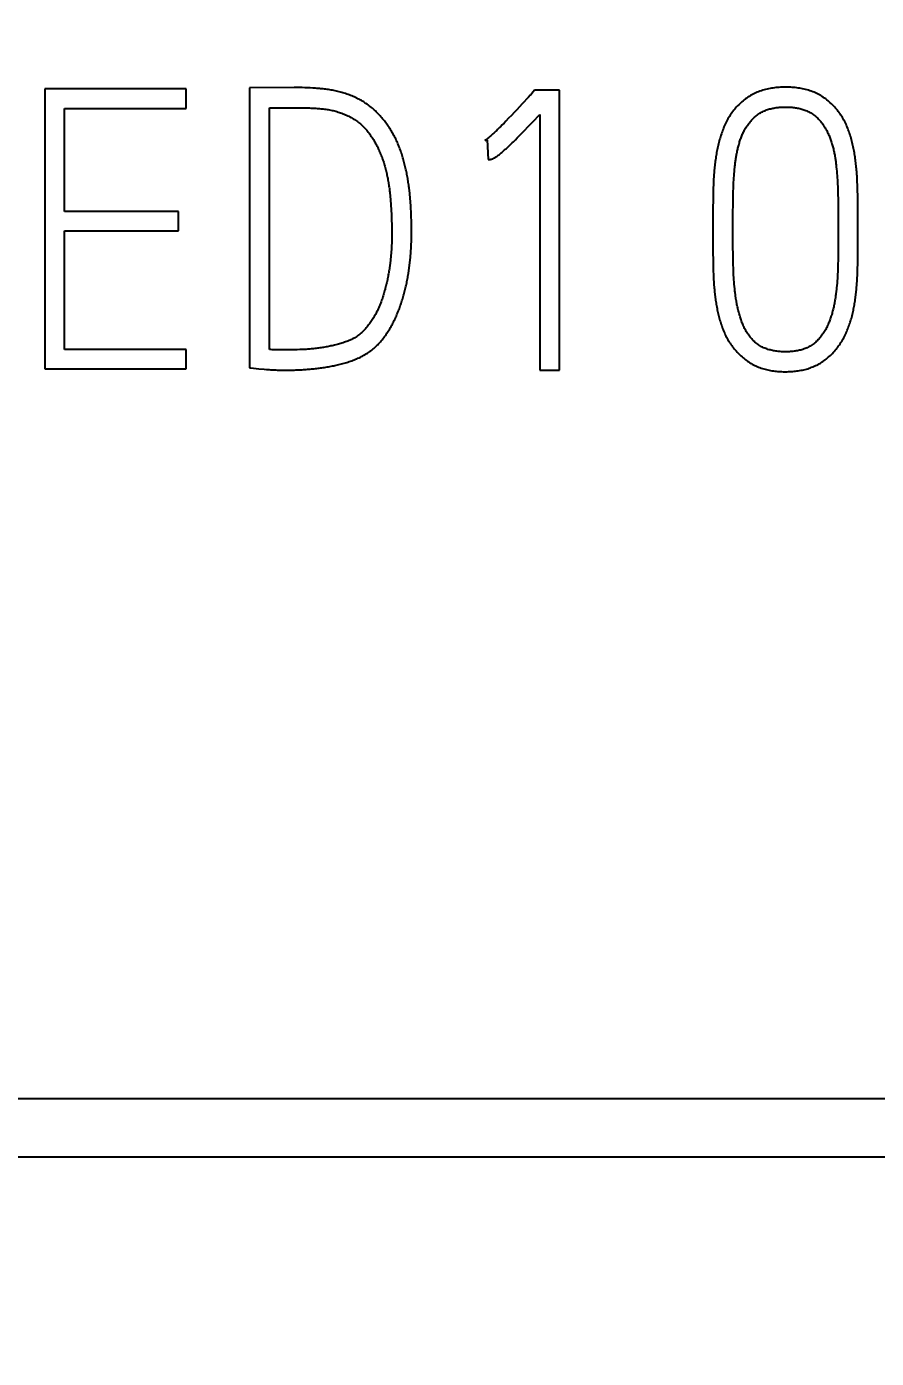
# Model space of a CAD drawing. Extents: x 0 to 420, y 0 to 297.
# Drawn here: x 122.61 to 127.45, y 168.57 to 176.15 of the extents above; entities that cross this region are included whole.
import ezdxf
from ezdxf.enums import TextEntityAlignment as Align

# ---------------------------------------------------------------- set-up
doc = ezdxf.new("R2010")
doc.units = 0
doc.header["$LTSCALE"] = 23.1
for name, color, linetype in [('10000_FRONT', 7, 'CONTINUOUS'), ('10100_DIM_FRONT', 7, 'CONTINUOUS'), ('10500_FRONT_LABELING', 7, 'CONTINUOUS')]:
    doc.layers.add(name, color=color, linetype=linetype)
doc.dimstyles.get("Standard").update_dxf_attribs({"dimtxt": 2.5, "dimasz": 2.5, "dimexe": 1.25, "dimexo": 0.625, "dimtad": 1, "dimcen": 2.5, "dimazin": 3, "dimtfac": 1, "dimtmove": 0, "dimatfit": 3})

# ---------------------------------------------------------------- blocks, each defined once
blk = doc.blocks.new('*D0')
at = {"layer": '10100_DIM_FRONT', "linetype": 'CONTINUOUS'}
for p, q in [((107.530749, 192.195968), (107.530749, 134.211085)), ((143.030749, 192.195968), (143.030749, 134.211085)), ((107.530749, 136.211085), (125.280749, 136.211085)), ((143.030749, 136.211085), (125.280749, 136.211085))]:
    blk.add_line(p, q, dxfattribs=at)
for points in [[(111.030749, 136.711085), (107.530749, 136.211085), (111.030749, 135.711085)], [(139.530749, 135.711085), (143.030749, 136.211085), (139.530749, 136.711085)]]:
    blk.add_solid(points, dxfattribs=at)
blk.add_text('35,5', height=3.5, dxfattribs=at).set_placement((121.450091, 137.086085), (130.950091, 137.086085), align=Align.FIT)
blk = doc.blocks.new('*D1')
at = {"layer": '10100_DIM_FRONT', "linetype": 'CONTINUOUS'}
for p, q in [((143.030749, 192.195968), (143.030749, 124.458443)), ((99.530757, 151.746968), (99.530757, 124.458443)), ((99.530757, 126.458443), (121.280753, 126.458443)), ((143.030749, 126.458443), (121.280753, 126.458443))]:
    blk.add_line(p, q, dxfattribs=at)
for points in [[(103.030757, 126.958443), (99.530757, 126.458443), (103.030757, 125.958443)], [(139.530749, 125.958443), (143.030749, 126.458443), (139.530749, 126.958443)]]:
    blk.add_solid(points, dxfattribs=at)
blk.add_text('43,5', height=3.5, dxfattribs=at).set_placement((117.247464, 127.333443), (126.997464, 127.333443), align=Align.FIT)

msp = doc.modelspace()

# ---------------------------------------------------------------- linework, layer by layer
at = {"layer": '10000_FRONT', "color": 7, "linetype": 'CONTINUOUS'}
for p, q in [((107.5307, 170.0495), (143.0307, 170.0495)), ((107.5307, 169.7165), (143.0307, 169.7165))]:
    msp.add_line(p, q, dxfattribs=at)
at = {"layer": '10500_FRONT_LABELING', "color": 7, "linetype": 'CONTINUOUS'}
for p, q in [((122.7143, 175.797), (122.7143, 174.2014)), ((123.5182, 175.797), (122.7143, 175.797)), ((123.5182, 175.6838), (123.5182, 175.797)), ((123.8787, 175.8014), (123.8787, 174.2081)), ((124.1781, 175.8029), (124.163, 175.8033)), ((124.1933, 175.8023), (124.1781, 175.8029)), ((124.2084, 175.8017), (124.1933, 175.8023)), ((124.2236, 175.801), (124.2084, 175.8017)), ((125.502, 175.7881), (125.4864, 175.7703)), ((125.6431, 175.7881), (125.502, 175.7881)), ((125.6431, 174.1947), (125.6431, 175.7881)), ((122.8263, 175.0979), (122.8263, 175.6838)), ((122.8263, 175.6838), (123.5182, 175.6838)), ((123.9929, 174.3124), (123.9929, 175.6882)), ((125.3697, 175.6446), (125.3542, 175.6284)), ((125.3851, 175.6608), (125.3697, 175.6446)), ((125.4004, 175.6771), (125.3851, 175.6608)), ((125.4157, 175.6935), (125.4004, 175.6771)), ((125.4309, 175.7099), (125.4157, 175.6935)), ((125.4914, 175.6083), (125.5311, 175.6505)), ((125.5311, 175.6505), (125.5311, 174.1947)), ((125.3283, 175.6016), (125.3178, 175.5909)), ((125.3387, 175.6123), (125.3283, 175.6016)), ((125.3542, 175.6284), (125.3387, 175.6123)), ((125.4441, 175.5589), (125.466, 175.5816)), ((125.466, 175.5816), (125.4914, 175.6083)), ((125.2177, 175.5018), (125.2311, 175.5063)), ((125.2311, 175.5063), (125.2378, 175.3931)), ((125.3736, 175.4879), (125.3811, 175.4952)), ((125.3811, 175.4952), (125.3924, 175.5063)), ((125.3924, 175.5063), (125.4035, 175.5175)), ((125.4035, 175.5175), (125.4147, 175.5287)), ((125.4147, 175.5287), (125.4294, 175.5437)), ((125.4294, 175.5437), (125.4441, 175.5589)), ((125.3508, 175.466), (125.3584, 175.4733)), ((125.3584, 175.4733), (125.366, 175.4805)), ((125.366, 175.4805), (125.3736, 175.4879)), ((127.2194, 175.3512), (127.2206, 175.339)), ((126.6344, 175.2521), (126.635, 175.2643)), ((126.635, 175.2643), (126.6357, 175.2765)), ((126.6357, 175.2765), (126.6364, 175.2888)), ((126.6364, 175.2888), (126.6373, 175.301)), ((126.6373, 175.301), (126.6383, 175.3132)), ((126.6383, 175.3132), (126.6393, 175.3255)), ((126.6393, 175.3255), (126.6404, 175.3377)), ((127.2206, 175.339), (127.2218, 175.3268)), ((127.2218, 175.3268), (127.2228, 175.3146)), ((127.2228, 175.3146), (127.2238, 175.3023)), ((127.2238, 175.3023), (127.2246, 175.2901)), ((127.2246, 175.2901), (127.2254, 175.2778)), ((127.2254, 175.2778), (127.2261, 175.2655)), ((127.2261, 175.2655), (127.2267, 175.2533)), ((127.3396, 175.2496), (127.339, 175.2662)), ((126.518, 175.1996), (126.5176, 175.1745)), ((126.5183, 175.2164), (126.518, 175.1996)), ((126.5188, 175.2331), (126.5183, 175.2164)), ((126.6321, 175.1786), (126.6325, 175.197)), ((126.6325, 175.197), (126.633, 175.2153)), ((126.633, 175.2153), (126.6334, 175.2276)), ((126.6334, 175.2276), (126.6339, 175.2398)), ((126.6339, 175.2398), (126.6344, 175.2521)), ((127.2267, 175.2533), (127.2273, 175.241)), ((127.2273, 175.241), (127.2277, 175.2287)), ((127.2277, 175.2287), (127.2283, 175.2102)), ((127.2283, 175.2102), (127.2288, 175.1917)), ((127.2288, 175.1917), (127.2291, 175.1732)), ((127.3402, 175.2328), (127.3396, 175.2496)), ((127.3406, 175.2161), (127.3402, 175.2328)), ((127.3411, 175.1911), (127.3406, 175.2161)), ((127.3417, 175.1492), (127.3411, 175.1911)), ((124.6809, 175.1716), (124.682, 175.1574)), ((124.682, 175.1574), (124.683, 175.1431)), ((124.683, 175.1431), (124.684, 175.1289)), ((124.684, 175.1289), (124.6848, 175.1146)), ((124.6848, 175.1146), (124.6856, 175.1003)), ((124.7986, 175.0982), (124.798, 175.1133)), ((126.5176, 175.1745), (126.5168, 175.1075)), ((126.631, 175.0989), (126.6313, 175.1296)), ((126.6313, 175.1296), (126.6317, 175.1541)), ((126.6317, 175.1541), (126.6321, 175.1786)), ((127.2291, 175.1732), (127.2296, 175.1486)), ((127.2296, 175.1486), (127.23, 175.1178)), ((127.23, 175.1178), (127.2303, 175.087)), ((127.3423, 175.0907), (127.3417, 175.1492)), ((123.4756, 175.0979), (122.8263, 175.0979)), ((123.4756, 174.987), (123.4756, 175.0979)), ((124.6856, 175.1003), (124.6863, 175.086)), ((124.6863, 175.086), (124.6869, 175.0717)), ((124.6869, 175.0717), (124.6875, 175.0574)), ((124.6875, 175.0574), (124.688, 175.0431)), ((124.688, 175.0431), (124.6884, 175.0287)), ((124.7992, 175.0831), (124.7986, 175.0982)), ((124.7996, 175.0679), (124.7992, 175.0831)), ((124.8002, 175.0452), (124.7996, 175.0679)), ((124.8008, 175.0148), (124.8002, 175.0452)), ((126.5165, 175.0572), (126.5163, 174.9825)), ((126.5168, 175.1075), (126.5165, 175.0572)), ((126.6305, 175.0131), (126.6306, 175.0437)), ((126.6306, 175.0437), (126.6308, 175.0744)), ((126.6308, 175.0744), (126.631, 175.0989)), ((127.2303, 175.087), (127.2305, 175.0624)), ((127.2305, 175.0624), (127.2306, 175.0316)), ((127.3425, 175.0404), (127.3423, 175.0907)), ((127.3426, 175.007), (127.3425, 175.0404)), ((122.8263, 174.3124), (122.8263, 174.987)), ((122.8263, 174.987), (123.4756, 174.987)), ((124.6884, 175.0287), (124.6888, 175.0144)), ((124.6888, 175.0144), (124.689, 175.0001)), ((124.689, 175.0001), (124.6892, 174.9857)), ((124.6892, 174.9857), (124.6892, 174.9713)), ((124.801, 174.9996), (124.8008, 175.0148)), ((124.8012, 174.9845), (124.801, 174.9996)), ((126.5163, 174.9825), (126.5165, 174.9278)), ((126.6306, 174.9695), (126.6305, 175.0131)), ((126.6306, 174.9435), (126.6306, 174.9695)), ((127.2306, 175.0316), (127.2306, 174.9825)), ((127.2306, 174.9825), (127.2306, 174.9565)), ((127.3425, 174.9354), (127.3426, 175.007)), ((126.5165, 174.9278), (126.5169, 174.8731)), ((126.6308, 174.9175), (126.6306, 174.9435)), ((126.631, 174.8915), (126.6308, 174.9175)), ((126.6314, 174.859), (126.631, 174.8915)), ((127.2303, 174.9044), (127.23, 174.8784)), ((127.2305, 174.9305), (127.2303, 174.9044)), ((127.2306, 174.9565), (127.2305, 174.9305)), ((127.3421, 174.8803), (127.3425, 174.9354)), ((126.5169, 174.8731), (126.5176, 174.8106)), ((126.5176, 174.8106), (126.5181, 174.7872)), ((126.6318, 174.833), (126.6314, 174.859)), ((126.6321, 174.8134), (126.6318, 174.833)), ((126.6326, 174.7939), (126.6321, 174.8134)), ((127.2291, 174.8198), (127.2287, 174.8003)), ((127.2296, 174.8459), (127.2291, 174.8198)), ((127.23, 174.8784), (127.2296, 174.8459)), ((127.341, 174.7939), (127.3414, 174.8174)), ((127.3414, 174.8174), (127.3421, 174.8803)), ((126.5181, 174.7872), (126.5184, 174.7716)), ((126.5184, 174.7716), (126.5188, 174.756)), ((126.5188, 174.756), (126.5194, 174.7404)), ((126.5194, 174.7404), (126.52, 174.7248)), ((126.6332, 174.7744), (126.6326, 174.7939)), ((126.6336, 174.7614), (126.6332, 174.7744)), ((126.6342, 174.7485), (126.6336, 174.7614)), ((126.6348, 174.7355), (126.6342, 174.7485)), ((126.6355, 174.7225), (126.6348, 174.7355)), ((127.2273, 174.7548), (127.2267, 174.7418)), ((127.2278, 174.7678), (127.2273, 174.7548)), ((127.2282, 174.7808), (127.2278, 174.7678)), ((127.2287, 174.8003), (127.2282, 174.7808)), ((127.3398, 174.7467), (127.3403, 174.7624)), ((127.3403, 174.7624), (127.3407, 174.7781)), ((127.3407, 174.7781), (127.341, 174.7939)), ((126.6384, 174.6838), (126.6373, 174.6967)), ((126.6396, 174.6709), (126.6384, 174.6838)), ((126.6408, 174.658), (126.6396, 174.6709)), ((127.2233, 174.6899), (127.2222, 174.6769)), ((127.2243, 174.7028), (127.2233, 174.6899)), ((127.2252, 174.7158), (127.2243, 174.7028)), ((123.5182, 174.3124), (122.8263, 174.3124)), ((123.5182, 174.2014), (123.5182, 174.3124)), ((124.0863, 174.3101), (124.0648, 174.3101)), ((124.1079, 174.3102), (124.0863, 174.3101)), ((124.1223, 174.3103), (124.1079, 174.3102)), ((124.1654, 174.3114), (124.151, 174.311)), ((124.1798, 174.312), (124.1654, 174.3114)), ((123.9314, 174.203), (123.9616, 174.2002)), ((122.7143, 174.2014), (123.5182, 174.2014)), ((123.9616, 174.2002), (123.9766, 174.199)), ((125.5311, 174.1947), (125.6431, 174.1947))]:
    msp.add_line(p, q, dxfattribs=at)
for points in [[(124.163, 175.8033), (124.1554, 175.8034), (124.1478, 175.8036), (124.1402, 175.8036), (124.1326, 175.8037), (123.8787, 175.8014)], [(124.798, 175.1133), (124.7976, 175.1209), (124.7972, 175.1284), (124.7967, 175.136), (124.7962, 175.1435), (124.7956, 175.1511), (124.795, 175.1586), (124.7944, 175.1661), (124.7937, 175.1736), (124.793, 175.1811), (124.7923, 175.1887), (124.7915, 175.1962), (124.7907, 175.2037), (124.7899, 175.2112), (124.789, 175.2187), (124.7881, 175.2262), (124.7872, 175.2336), (124.7862, 175.2411), (124.7851, 175.2486), (124.7841, 175.2561), (124.7829, 175.2635), (124.7818, 175.271), (124.7805, 175.2784), (124.7793, 175.2859), (124.7779, 175.2933), (124.7765, 175.3007), (124.7751, 175.3082), (124.7736, 175.3156), (124.7721, 175.323), (124.7705, 175.3304), (124.7689, 175.3378), (124.7672, 175.3452), (124.7655, 175.3526), (124.7637, 175.36), (124.7619, 175.3673), (124.76, 175.3747), (124.7581, 175.3821), (124.7561, 175.3894), (124.7541, 175.3968), (124.752, 175.4041), (124.7498, 175.4114), (124.7475, 175.4188), (124.7452, 175.4261), (124.7428, 175.4333), (124.7403, 175.4406), (124.7377, 175.4478), (124.7351, 175.4549), (124.7324, 175.462), (124.7295, 175.4691), (124.7266, 175.4761), (124.7237, 175.4831), (124.7206, 175.4901), (124.7175, 175.497), (124.7143, 175.5039), (124.711, 175.5107), (124.7076, 175.5175), (124.7041, 175.5243), (124.7006, 175.5311), (124.697, 175.5377), (124.6933, 175.5444), (124.6895, 175.551), (124.6856, 175.5576), (124.6816, 175.5641), (124.6776, 175.5706), (124.6734, 175.577), (124.6691, 175.5834), (124.6648, 175.5897), (124.6603, 175.5959), (124.6558, 175.6021), (124.6512, 175.6081), (124.6465, 175.6141), (124.6417, 175.62), (124.6368, 175.6259), (124.6319, 175.6316), (124.6269, 175.6373), (124.6219, 175.6429), (124.6167, 175.6485), (124.6115, 175.654), (124.6062, 175.6594), (124.6008, 175.6647), (124.5954, 175.67), (124.5898, 175.6751), (124.5842, 175.6802), (124.5784, 175.6852), (124.5726, 175.6901), (124.5667, 175.6949), (124.5606, 175.6996), (124.5545, 175.7042), (124.5483, 175.7087), (124.5419, 175.713), (124.5355, 175.7173), (124.5291, 175.7214), (124.5225, 175.7254), (124.5159, 175.7292), (124.5093, 175.7329), (124.5026, 175.7365), (124.4958, 175.74), (124.489, 175.7433), (124.4821, 175.7465), (124.4752, 175.7497), (124.4682, 175.7527), (124.4612, 175.7556), (124.4542, 175.7584), (124.4471, 175.7611), (124.4399, 175.7637), (124.4327, 175.7663), (124.4255, 175.7687), (124.4183, 175.7711), (124.4109, 175.7733), (124.4036, 175.7755), (124.3962, 175.7776), (124.3888, 175.7796), (124.3814, 175.7814), (124.374, 175.7832), (124.3665, 175.7848), (124.359, 175.7864), (124.3516, 175.7878), (124.3441, 175.7892), (124.3366, 175.7904), (124.3291, 175.7916), (124.3216, 175.7926), (124.3141, 175.7936), (124.3066, 175.7945), (124.2991, 175.7954), (124.2915, 175.7961), (124.284, 175.7969), (124.2765, 175.7975), (124.2689, 175.7981), (124.2614, 175.7987), (124.2538, 175.7992), (124.2463, 175.7997), (124.2387, 175.8002), (124.2236, 175.801)], [(127.339, 175.2662), (127.3386, 175.2746), (127.3381, 175.2829), (127.3377, 175.2913), (127.3372, 175.2996), (127.3366, 175.3079), (127.336, 175.3163), (127.3353, 175.3246), (127.3347, 175.3329), (127.3339, 175.3412), (127.3331, 175.3495), (127.3323, 175.3578), (127.3314, 175.3661), (127.3304, 175.3744), (127.3295, 175.3827), (127.3284, 175.391), (127.3273, 175.3993), (127.3261, 175.4076), (127.3249, 175.4159), (127.3236, 175.4242), (127.3222, 175.4324), (127.3208, 175.4407), (127.3193, 175.4489), (127.3176, 175.4572), (127.3159, 175.4654), (127.3141, 175.4737), (127.3122, 175.4819), (127.3102, 175.4901), (127.3081, 175.4983), (127.3059, 175.5065), (127.3036, 175.5147), (127.3012, 175.5229), (127.2987, 175.531), (127.296, 175.5391), (127.2933, 175.5472), (127.2905, 175.5552), (127.2875, 175.5631), (127.2845, 175.571), (127.2813, 175.5789), (127.2779, 175.5867), (127.2745, 175.5944), (127.2708, 175.602), (127.2671, 175.6096), (127.2631, 175.6172), (127.259, 175.6246), (127.2547, 175.632), (127.2502, 175.6393), (127.2456, 175.6464), (127.2408, 175.6535), (127.2358, 175.6604), (127.2308, 175.6672), (127.2256, 175.6739), (127.2203, 175.6805), (127.2148, 175.6869), (127.2092, 175.6932), (127.2035, 175.6994), (127.1976, 175.7055), (127.1915, 175.7114), (127.1853, 175.7171), (127.1789, 175.7228), (127.1724, 175.7283), (127.1657, 175.7336), (127.1589, 175.7388), (127.1519, 175.7438), (127.1449, 175.7486), (127.1377, 175.7531), (127.1304, 175.7575), (127.1231, 175.7617), (127.1156, 175.7656), (127.1081, 175.7694), (127.1004, 175.7729), (127.0926, 175.7763), (127.0848, 175.7794), (127.0768, 175.7824), (127.0688, 175.7852), (127.0607, 175.7878), (127.0525, 175.7902), (127.0442, 175.7924), (127.0359, 175.7945), (127.0276, 175.7963), (127.0192, 175.798), (127.0109, 175.7995), (127.0025, 175.8008), (126.9941, 175.802), (126.9857, 175.803), (126.9773, 175.8038), (126.9689, 175.8045), (126.9604, 175.805), (126.952, 175.8054), (126.9435, 175.8057), (126.935, 175.8058), (126.9265, 175.8058), (126.918, 175.8057), (126.9095, 175.8054), (126.9009, 175.805), (126.8924, 175.8045), (126.8839, 175.8038), (126.8754, 175.8029), (126.867, 175.8019), (126.8586, 175.8008), (126.8502, 175.7995), (126.8419, 175.798), (126.8336, 175.7963), (126.8254, 175.7945), (126.8171, 175.7925), (126.809, 175.7903), (126.8008, 175.7879), (126.7927, 175.7853), (126.7847, 175.7825), (126.7767, 175.7795), (126.7687, 175.7763), (126.7609, 175.773), (126.7531, 175.7694), (126.7455, 175.7656), (126.738, 175.7616), (126.7307, 175.7575), (126.7234, 175.7531), (126.7163, 175.7486), (126.7093, 175.7438), (126.7024, 175.7389), (126.6956, 175.7338), (126.689, 175.7284), (126.6824, 175.723), (126.676, 175.7173), (126.6697, 175.7115), (126.6636, 175.7055), (126.6577, 175.6994), (126.6519, 175.6932), (126.6463, 175.6869), (126.6408, 175.6804), (126.6355, 175.6738), (126.6303, 175.6671), (126.6252, 175.6603), (126.6203, 175.6534), (126.6155, 175.6463), (126.6109, 175.6391), (126.6064, 175.6318), (126.6021, 175.6245), (126.598, 175.617), (126.5941, 175.6095), (126.5903, 175.602), (126.5867, 175.5943), (126.5832, 175.5866), (126.5799, 175.5789), (126.5767, 175.5711), (126.5737, 175.5633), (126.5707, 175.5554), (126.5679, 175.5474), (126.5652, 175.5394), (126.5625, 175.5314), (126.56, 175.5233), (126.5576, 175.5153), (126.5552, 175.5071), (126.5529, 175.499), (126.5508, 175.4908), (126.5487, 175.4825), (126.5467, 175.4743), (126.5448, 175.466), (126.543, 175.4578), (126.5413, 175.4495), (126.5396, 175.4412), (126.5381, 175.433), (126.5366, 175.4247), (126.5352, 175.4164), (126.5339, 175.4081), (126.5326, 175.3998), (126.5314, 175.3915), (126.5303, 175.3832), (126.5292, 175.3749)], [(125.4764, 175.7592), (125.4663, 175.7482), (125.4309, 175.7099)], [(125.4864, 175.7703), (125.4814, 175.7648), (125.4764, 175.7592)], [(123.9929, 175.6882), (124.177, 175.6882), (124.1842, 175.6881), (124.1914, 175.688), (124.1986, 175.6879), (124.2058, 175.6877), (124.213, 175.6875), (124.2202, 175.6872), (124.2274, 175.6869), (124.2346, 175.6866), (124.2417, 175.6862), (124.2489, 175.6858), (124.2561, 175.6853), (124.2633, 175.6848), (124.2704, 175.6843), (124.2776, 175.6837), (124.2847, 175.6831), (124.2919, 175.6823), (124.299, 175.6816), (124.3061, 175.6807), (124.3133, 175.6798), (124.3204, 175.6787), (124.3275, 175.6776), (124.3346, 175.6763), (124.3416, 175.675), (124.3487, 175.6735), (124.3557, 175.6719), (124.3628, 175.6701), (124.3698, 175.6683), (124.3768, 175.6662), (124.3838, 175.6641), (124.3907, 175.6619), (124.3976, 175.6595), (124.4044, 175.657), (124.4112, 175.6545), (124.4179, 175.6518), (124.4246, 175.649), (124.4312, 175.6461), (124.4378, 175.6431), (124.4443, 175.6399), (124.4507, 175.6366), (124.4571, 175.6332), (124.4634, 175.6297), (124.4697, 175.626), (124.4759, 175.6221), (124.482, 175.6181), (124.488, 175.614), (124.4939, 175.6097), (124.4997, 175.6053), (124.5053, 175.6007), (124.5108, 175.5961), (124.5162, 175.5913), (124.5215, 175.5864), (124.5267, 175.5814), (124.5317, 175.5762), (124.5366, 175.571), (124.5415, 175.5656), (124.5462, 175.5602), (124.5508, 175.5546), (124.5553, 175.549), (124.5597, 175.5432), (124.564, 175.5374), (124.5682, 175.5314), (124.5723, 175.5254), (124.5764, 175.5194), (124.5803, 175.5133), (124.5841, 175.5071), (124.5879, 175.501), (124.5915, 175.4947), (124.5951, 175.4885), (124.5986, 175.4822), (124.602, 175.4758), (124.6053, 175.4694), (124.6085, 175.463), (124.6117, 175.4565), (124.6147, 175.45), (124.6177, 175.4435), (124.6206, 175.4369), (124.6234, 175.4303), (124.6261, 175.4236), (124.6287, 175.4169), (124.6313, 175.4101), (124.6338, 175.4033), (124.6362, 175.3965), (124.6385, 175.3897), (124.6408, 175.3828), (124.643, 175.3759), (124.6451, 175.3689), (124.6472, 175.362), (124.6492, 175.355), (124.6511, 175.348), (124.653, 175.341), (124.6548, 175.3341), (124.6566, 175.3271), (124.6582, 175.3201), (124.6599, 175.3131), (124.6614, 175.306), (124.663, 175.299), (124.6644, 175.292), (124.6658, 175.285), (124.6672, 175.2779), (124.6685, 175.2709), (124.6697, 175.2638), (124.6709, 175.2568), (124.672, 175.2497), (124.673, 175.2426), (124.674, 175.2356), (124.675, 175.2285), (124.6759, 175.2214), (124.6767, 175.2143), (124.6775, 175.2072), (124.6783, 175.2001), (124.679, 175.193), (124.6796, 175.1859), (124.6803, 175.1788), (124.6809, 175.1716)], [(126.6404, 175.3377), (126.6416, 175.3499), (126.6423, 175.356), (126.643, 175.3621), (126.6437, 175.3682), (126.6444, 175.3743), (126.6452, 175.3804), (126.646, 175.3865), (126.6468, 175.3926), (126.6477, 175.3987), (126.6487, 175.4047), (126.6496, 175.4108), (126.6507, 175.4168), (126.6517, 175.4228), (126.6529, 175.4288), (126.6541, 175.4348), (126.6553, 175.4408), (126.6566, 175.4467), (126.6579, 175.4527), (126.6594, 175.4586), (126.6608, 175.4645), (126.6623, 175.4704), (126.6639, 175.4763), (126.6656, 175.4822), (126.6673, 175.488), (126.669, 175.4938), (126.6709, 175.4997), (126.6728, 175.5054), (126.6748, 175.5112), (126.6769, 175.517), (126.679, 175.5227), (126.6813, 175.5284), (126.6836, 175.534), (126.6861, 175.5397), (126.6887, 175.5453), (126.6913, 175.5509), (126.6941, 175.5564), (126.6971, 175.5619), (126.7001, 175.5673), (126.7033, 175.5726), (126.7065, 175.5779), (126.7099, 175.5831), (126.7133, 175.5882), (126.7169, 175.5932), (126.7205, 175.5982), (126.7243, 175.6031), (126.7282, 175.6079), (126.7322, 175.6126), (126.7363, 175.6172), (126.7405, 175.6218), (126.7449, 175.6262), (126.7493, 175.6306), (126.7539, 175.6348), (126.7585, 175.6388), (126.7632, 175.6428), (126.7681, 175.6466), (126.773, 175.6502), (126.778, 175.6537), (126.7832, 175.657), (126.7884, 175.6602), (126.7938, 175.6633), (126.7993, 175.6661), (126.8049, 175.6688), (126.8106, 175.6714), (126.8163, 175.6737), (126.8222, 175.6759), (126.828, 175.6779), (126.8339, 175.6798), (126.8398, 175.6815), (126.8458, 175.6831), (126.8518, 175.6845), (126.8578, 175.6858), (126.8639, 175.687), (126.87, 175.688), (126.8761, 175.689), (126.8822, 175.6898), (126.8884, 175.6905), (126.8946, 175.6911), (126.9008, 175.6916), (126.907, 175.692), (126.9132, 175.6923), (126.9194, 175.6925), (126.9255, 175.6926), (126.9317, 175.6927), (126.9378, 175.6926), (126.944, 175.6925), (126.9501, 175.6922), (126.9563, 175.6919), (126.9624, 175.6914), (126.9685, 175.6909), (126.9746, 175.6903), (126.9807, 175.6895), (126.9868, 175.6886), (126.9929, 175.6876), (126.999, 175.6865), (127.005, 175.6852), (127.0111, 175.6838), (127.0171, 175.6823), (127.0231, 175.6806), (127.0291, 175.6788), (127.035, 175.6768), (127.0409, 175.6747), (127.0467, 175.6725), (127.0524, 175.6701), (127.058, 175.6675), (127.0636, 175.6648), (127.069, 175.6619), (127.0745, 175.6588), (127.0798, 175.6556), (127.085, 175.6522), (127.0902, 175.6486), (127.0952, 175.6449), (127.1001, 175.641), (127.1048, 175.637), (127.1094, 175.6329), (127.1139, 175.6286), (127.1182, 175.6242), (127.1224, 175.6196), (127.1264, 175.615), (127.1304, 175.6102), (127.1342, 175.6053), (127.138, 175.6003), (127.1417, 175.5952), (127.1452, 175.5901), (127.1487, 175.585), (127.152, 175.5798), (127.1553, 175.5745), (127.1585, 175.5692), (127.1615, 175.5638), (127.1645, 175.5584), (127.1673, 175.5529), (127.1701, 175.5474), (127.1727, 175.5418), (127.1753, 175.5362), (127.1778, 175.5306), (127.1801, 175.5248), (127.1824, 175.5191), (127.1846, 175.5133), (127.1868, 175.5075), (127.1888, 175.5016), (127.1908, 175.4957), (127.1927, 175.4898), (127.1946, 175.4838), (127.1963, 175.4779), (127.198, 175.4719)], [(125.3178, 175.5909), (125.3073, 175.5804), (125.302, 175.5751), (125.2966, 175.5699), (125.2913, 175.5647), (125.2859, 175.5596), (125.2805, 175.5545), (125.275, 175.5494), (125.2695, 175.5443), (125.264, 175.5394), (125.2584, 175.5344), (125.2528, 175.5295), (125.2472, 175.5247), (125.2415, 175.5198), (125.2357, 175.5151), (125.2299, 175.5105), (125.2239, 175.506), (125.2208, 175.5039), (125.2177, 175.5018)], [(125.2378, 175.3931), (125.2405, 175.3932), (125.2431, 175.3934), (125.2458, 175.3938), (125.2484, 175.3942), (125.2535, 175.3953), (125.2561, 175.396), (125.2587, 175.3967), (125.2612, 175.3975), (125.2637, 175.3984), (125.2662, 175.3994), (125.2686, 175.4005), (125.2732, 175.403), (125.2777, 175.4057), (125.2822, 175.4086), (125.2865, 175.4116), (125.2908, 175.4147), (125.295, 175.4179), (125.2992, 175.4211), (125.3033, 175.4243), (125.3074, 175.4277), (125.3115, 175.431), (125.3155, 175.4344), (125.3195, 175.4378), (125.3235, 175.4413), (125.3275, 175.4447), (125.3314, 175.4483), (125.3353, 175.4518), (125.3392, 175.4553), (125.3431, 175.4589), (125.3508, 175.466)], [(127.198, 175.4719), (127.1996, 175.466), (127.2012, 175.46), (127.2027, 175.454), (127.2041, 175.448), (127.2054, 175.442), (127.2067, 175.436), (127.2079, 175.43), (127.2091, 175.424), (127.2102, 175.418), (127.2113, 175.4119), (127.2123, 175.4059), (127.2132, 175.3998), (127.2141, 175.3938), (127.215, 175.3877), (127.2158, 175.3816), (127.2166, 175.3756), (127.2174, 175.3695), (127.2181, 175.3634), (127.2188, 175.3573), (127.2194, 175.3512)], [(126.5292, 175.3749), (126.5282, 175.3666), (126.5272, 175.3583), (126.5263, 175.3499), (126.5254, 175.3416), (126.5246, 175.3333), (126.5239, 175.325), (126.5232, 175.3166), (126.5225, 175.3083), (126.5219, 175.3), (126.5214, 175.2916), (126.5209, 175.2833), (126.5204, 175.2749), (126.52, 175.2666), (126.5197, 175.2582), (126.5193, 175.2498), (126.5188, 175.2331)], [(124.0669, 174.1949), (124.0744, 174.1948), (124.0819, 174.1948), (124.0894, 174.1947), (124.0969, 174.1948), (124.1044, 174.1948), (124.1119, 174.1949), (124.1194, 174.1951), (124.1269, 174.1952), (124.1343, 174.1955), (124.1418, 174.1957), (124.1493, 174.196), (124.1568, 174.1963), (124.1643, 174.1967), (124.1718, 174.197), (124.1793, 174.1975), (124.1867, 174.1979), (124.1942, 174.1984), (124.2017, 174.199), (124.2092, 174.1995), (124.2166, 174.2001), (124.2241, 174.2008), (124.2316, 174.2015), (124.239, 174.2022), (124.2465, 174.203), (124.254, 174.2038), (124.2614, 174.2047), (124.2689, 174.2056), (124.2763, 174.2066), (124.2838, 174.2076), (124.2912, 174.2086), (124.2987, 174.2097), (124.3061, 174.2108), (124.3136, 174.212), (124.321, 174.2132), (124.3284, 174.2145), (124.3359, 174.2159), (124.3433, 174.2173), (124.3507, 174.2187), (124.3582, 174.2202), (124.3656, 174.2217), (124.373, 174.2233), (124.3804, 174.225), (124.3879, 174.2267), (124.3953, 174.2284), (124.4027, 174.2303), (124.4101, 174.2322), (124.4175, 174.2342), (124.4249, 174.2363), (124.4322, 174.2384), (124.4395, 174.2407), (124.4468, 174.2431), (124.454, 174.2455), (124.4612, 174.2481), (124.4683, 174.2508), (124.4754, 174.2536), (124.4824, 174.2565), (124.4894, 174.2594), (124.4964, 174.2625), (124.5033, 174.2657), (124.5101, 174.269), (124.5169, 174.2724), (124.5237, 174.276), (124.5304, 174.2796), (124.537, 174.2834), (124.5436, 174.2874), (124.5501, 174.2915), (124.5565, 174.2957), (124.5628, 174.3001), (124.569, 174.3046), (124.575, 174.3093), (124.5809, 174.3141), (124.5867, 174.3189), (124.5924, 174.3239), (124.5979, 174.329), (124.6034, 174.3343), (124.6087, 174.3396), (124.6139, 174.3451), (124.619, 174.3506), (124.6241, 174.3563), (124.629, 174.362), (124.6338, 174.3679), (124.6385, 174.3738), (124.6432, 174.3798), (124.6477, 174.3859), (124.6522, 174.3921), (124.6566, 174.3984), (124.6609, 174.4047), (124.6651, 174.4111), (124.6692, 174.4175), (124.6732, 174.424), (124.6771, 174.4304), (124.681, 174.437), (124.6848, 174.4436), (124.6885, 174.4502), (124.6921, 174.4568), (124.6957, 174.4635), (124.6991, 174.4702), (124.7025, 174.4769), (124.7058, 174.4837), (124.7091, 174.4906), (124.7122, 174.4974), (124.7153, 174.5043), (124.7183, 174.5113), (124.7212, 174.5182), (124.7241, 174.5252), (124.7269, 174.5323), (124.7296, 174.5393), (124.7323, 174.5464), (124.7349, 174.5536), (124.7374, 174.5607), (124.7399, 174.5679), (124.7423, 174.5751), (124.7447, 174.5824), (124.747, 174.5896), (124.7493, 174.5969), (124.7515, 174.6042), (124.7536, 174.6115), (124.7557, 174.6188), (124.7577, 174.6261), (124.7597, 174.6334), (124.7616, 174.6408), (124.7635, 174.6481), (124.7653, 174.6554), (124.7671, 174.6628), (124.7688, 174.6701), (124.7705, 174.6775), (124.7721, 174.6849), (124.7737, 174.6923), (124.7752, 174.6996), (124.7766, 174.707), (124.778, 174.7144), (124.7794, 174.7218), (124.7807, 174.7293), (124.7819, 174.7367), (124.7831, 174.7441), (124.7843, 174.7515), (124.7854, 174.759), (124.7865, 174.7664), (124.7876, 174.7739), (124.7886, 174.7813), (124.7895, 174.7888), (124.7904, 174.7962), (124.7913, 174.8037), (124.7922, 174.8112), (124.793, 174.8187), (124.7938, 174.8261), (124.7945, 174.8336), (124.7952, 174.8411), (124.7959, 174.8486), (124.7965, 174.8561), (124.7971, 174.8636), (124.7977, 174.8711), (124.7982, 174.8787), (124.7987, 174.8862), (124.7991, 174.8937), (124.7995, 174.9012), (124.7998, 174.9088), (124.8001, 174.9163), (124.8004, 174.9239), (124.8006, 174.9314), (124.8008, 174.939), (124.801, 174.9466), (124.8011, 174.9541), (124.8012, 174.9617), (124.8012, 174.9693), (124.8012, 174.9845)], [(124.6892, 174.9713), (124.6892, 174.957), (124.6891, 174.9498), (124.689, 174.9426), (124.6889, 174.9354), (124.6887, 174.9283), (124.6885, 174.9211), (124.6882, 174.9139), (124.6879, 174.9068), (124.6876, 174.8996), (124.6872, 174.8925), (124.6868, 174.8854), (124.6864, 174.8782), (124.6859, 174.8711), (124.6853, 174.864), (124.6848, 174.8568), (124.6842, 174.8497), (124.6835, 174.8426), (124.6828, 174.8355), (124.6821, 174.8284), (124.6814, 174.8213), (124.6806, 174.8142), (124.6797, 174.8071), (124.6789, 174.8001), (124.678, 174.793), (124.677, 174.7859), (124.676, 174.7789), (124.675, 174.7718), (124.6739, 174.7647), (124.6728, 174.7577), (124.6717, 174.7506), (124.6705, 174.7436), (124.6692, 174.7366), (124.6679, 174.7296), (124.6666, 174.7225), (124.6652, 174.7155), (124.6637, 174.7085), (124.6622, 174.7015), (124.6607, 174.6945), (124.6591, 174.6875), (124.6574, 174.6805), (124.6557, 174.6736), (124.654, 174.6666), (124.6521, 174.6596), (124.6503, 174.6527), (124.6483, 174.6457), (124.6464, 174.6388), (124.6443, 174.6319), (124.6422, 174.625), (124.6401, 174.6181), (124.6379, 174.6113), (124.6356, 174.6045), (124.6333, 174.5977), (124.6309, 174.5909), (124.6284, 174.5842), (124.6259, 174.5775)], [(127.2267, 174.7418), (127.226, 174.7288), (127.2256, 174.7223), (127.2252, 174.7158)], [(127.3109, 174.5126), (127.3128, 174.5203), (127.3146, 174.528), (127.3163, 174.5358), (127.3179, 174.5435), (127.3194, 174.5513), (127.3209, 174.5591), (127.3223, 174.5669), (127.3236, 174.5746), (127.3249, 174.5824), (127.3261, 174.5902), (127.3272, 174.598), (127.3283, 174.6058), (127.3293, 174.6136), (127.3303, 174.6214), (127.3313, 174.6293), (127.3321, 174.6371), (127.333, 174.6449), (127.3338, 174.6527), (127.3345, 174.6605), (127.3352, 174.6683), (127.3359, 174.6762), (127.3365, 174.684), (127.337, 174.6918), (127.3375, 174.6997), (127.338, 174.7075), (127.3384, 174.7153), (127.3388, 174.7232), (127.3392, 174.731), (127.3398, 174.7467)], [(126.52, 174.7248), (126.5204, 174.717), (126.5208, 174.7092), (126.5213, 174.7015), (126.5218, 174.6937), (126.5223, 174.6859), (126.5229, 174.6781), (126.5236, 174.6704), (126.5242, 174.6626), (126.525, 174.6548), (126.5257, 174.6471), (126.5265, 174.6393), (126.5274, 174.6316), (126.5283, 174.6238), (126.5293, 174.6161), (126.5303, 174.6084), (126.5313, 174.6006), (126.5325, 174.5929), (126.5336, 174.5852), (126.5348, 174.5775), (126.5361, 174.5697), (126.5375, 174.562), (126.5389, 174.5543), (126.5404, 174.5466), (126.5419, 174.5389), (126.5435, 174.5313), (126.5453, 174.5236), (126.547, 174.5159), (126.5489, 174.5082), (126.5509, 174.5006), (126.5529, 174.4929), (126.555, 174.4853), (126.5572, 174.4776), (126.5595, 174.47), (126.5618, 174.4624), (126.5643, 174.4549), (126.5668, 174.4473), (126.5694, 174.4399), (126.5722, 174.4324), (126.575, 174.425), (126.5779, 174.4177), (126.581, 174.4104), (126.5841, 174.4031), (126.5874, 174.3959), (126.5908, 174.3888), (126.5944, 174.3817), (126.5981, 174.3747), (126.602, 174.3678), (126.6061, 174.3609), (126.6103, 174.3542), (126.6146, 174.3475), (126.6191, 174.3409), (126.6238, 174.3344), (126.6285, 174.328), (126.6334, 174.3218), (126.6385, 174.3157), (126.6436, 174.3097), (126.6488, 174.3038), (126.6542, 174.298), (126.6597, 174.2923), (126.6653, 174.2868), (126.6709, 174.2813), (126.6767, 174.2759), (126.6826, 174.2706), (126.6886, 174.2654), (126.6948, 174.2604), (126.701, 174.2554), (126.7074, 174.2506), (126.7139, 174.2459), (126.7205, 174.2415), (126.7271, 174.2372), (126.7339, 174.233), (126.7408, 174.2291), (126.7477, 174.2254), (126.7548, 174.2219), (126.7619, 174.2185), (126.7692, 174.2154), (126.7765, 174.2124), (126.7839, 174.2096), (126.7914, 174.2069), (126.799, 174.2045), (126.8067, 174.2022), (126.8143, 174.2), (126.8221, 174.1981), (126.8298, 174.1963), (126.8375, 174.1946), (126.8453, 174.1931), (126.8531, 174.1918), (126.8609, 174.1906), (126.8687, 174.1896), (126.8766, 174.1887), (126.8844, 174.1879), (126.8923, 174.1872), (126.9002, 174.1867), (126.9081, 174.1863), (126.916, 174.1861), (126.9239, 174.1859), (126.9319, 174.1859), (126.9398, 174.186), (126.9478, 174.1862), (126.9557, 174.1865), (126.9637, 174.1869), (126.9716, 174.1875), (126.9794, 174.1882), (126.9873, 174.189), (126.9951, 174.19), (127.0029, 174.1911), (127.0107, 174.1924), (127.0184, 174.1938), (127.0261, 174.1954), (127.0337, 174.1971), (127.0414, 174.199), (127.049, 174.201), (127.0565, 174.2032), (127.064, 174.2056), (127.0715, 174.2082), (127.079, 174.2109), (127.0864, 174.2138), (127.0937, 174.217), (127.101, 174.2203), (127.1082, 174.2238), (127.1153, 174.2274), (127.1222, 174.2313), (127.129, 174.2353), (127.1357, 174.2395), (127.1423, 174.2438), (127.1488, 174.2483), (127.1551, 174.253), (127.1614, 174.2579), (127.1675, 174.2629), (127.1736, 174.268), (127.1795, 174.2733), (127.1854, 174.2787), (127.1911, 174.2843), (127.1967, 174.29), (127.2022, 174.2957), (127.2075, 174.3016), (127.2128, 174.3076), (127.2179, 174.3136), (127.2228, 174.3198), (127.2277, 174.3261), (127.2324, 174.3324), (127.237, 174.3389), (127.2415, 174.3454), (127.2459, 174.3521), (127.2501, 174.3588), (127.2542, 174.3657), (127.2581, 174.3726), (127.262, 174.3796), (127.2656, 174.3866), (127.2692, 174.3937), (127.2725, 174.4009), (127.2758, 174.4081), (127.279, 174.4153), (127.282, 174.4226), (127.2849, 174.4299), (127.2877, 174.4372), (127.2905, 174.4446), (127.2931, 174.452), (127.2956, 174.4595), (127.298, 174.467), (127.3004, 174.4745), (127.3027, 174.4821), (127.3049, 174.4896), (127.307, 174.4973), (127.309, 174.5049), (127.3109, 174.5126)], [(126.6373, 174.6967), (126.6364, 174.7096), (126.6359, 174.7161), (126.6355, 174.7225)], [(126.6493, 174.5939), (126.6483, 174.6003), (126.6473, 174.6067), (126.6464, 174.6131), (126.6455, 174.6195), (126.6446, 174.6259), (126.6438, 174.6323), (126.643, 174.6387), (126.6423, 174.6451), (126.6415, 174.6516), (126.6408, 174.658)], [(127.2222, 174.6769), (127.2209, 174.664), (127.2203, 174.6576), (127.2196, 174.6511), (127.2189, 174.6447), (127.2181, 174.6382), (127.2173, 174.6318), (127.2165, 174.6254), (127.2156, 174.6189), (127.2147, 174.6125), (127.2138, 174.6061), (127.2128, 174.5997), (127.2117, 174.5933), (127.2106, 174.5869), (127.2095, 174.5805), (127.2083, 174.5741), (127.207, 174.5677), (127.2057, 174.5614), (127.2043, 174.555), (127.2029, 174.5486), (127.2014, 174.5423), (127.1998, 174.5359), (127.1982, 174.5296), (127.1965, 174.5233), (127.1948, 174.517), (127.1929, 174.5107), (127.1911, 174.5045), (127.1891, 174.4983), (127.1871, 174.4921), (127.185, 174.4859), (127.1828, 174.4798), (127.1806, 174.4737), (127.1782, 174.4676), (127.1758, 174.4616), (127.1732, 174.4556), (127.1706, 174.4496), (127.1678, 174.4437), (127.1649, 174.4378), (127.1619, 174.432), (127.1588, 174.4262), (127.1556, 174.4205), (127.1522, 174.4149), (127.1487, 174.4094), (127.1451, 174.404), (127.1414, 174.3987), (127.1376, 174.3934), (127.1337, 174.3882), (127.1297, 174.3831), (127.1255, 174.3781), (127.1213, 174.3732), (127.1168, 174.3684), (127.1123, 174.3637), (127.1075, 174.3591), (127.1027, 174.3547), (127.0977, 174.3504), (127.0926, 174.3464), (127.0874, 174.3425), (127.0821, 174.3387), (127.0767, 174.3351), (127.0711, 174.3317), (127.0654, 174.3285), (127.0597, 174.3255), (127.0537, 174.3226), (127.0477, 174.32), (127.0416, 174.3175), (127.0355, 174.3152), (127.0293, 174.3131), (127.0231, 174.3112), (127.0168, 174.3094), (127.0105, 174.3078), (127.0042, 174.3064), (126.9978, 174.3051), (126.9914, 174.3039), (126.985, 174.3029), (126.9785, 174.302), (126.972, 174.3012), (126.9655, 174.3006), (126.9589, 174.3), (126.9524, 174.2996), (126.9459, 174.2993), (126.9394, 174.2991), (126.9329, 174.2991), (126.9264, 174.2991), (126.9199, 174.2992), (126.9134, 174.2994), (126.9069, 174.2997), (126.9005, 174.3001), (126.894, 174.3006), (126.8876, 174.3013), (126.8811, 174.302), (126.8747, 174.3029), (126.8683, 174.304), (126.8619, 174.3051), (126.8555, 174.3064), (126.8491, 174.3079), (126.8427, 174.3095), (126.8364, 174.3112), (126.8301, 174.3132), (126.8239, 174.3153), (126.8177, 174.3175), (126.8117, 174.32), (126.8057, 174.3226), (126.7998, 174.3254), (126.794, 174.3284), (126.7883, 174.3316), (126.7827, 174.335), (126.7772, 174.3385), (126.7718, 174.3423), (126.7665, 174.3463), (126.7613, 174.3504), (126.7563, 174.3546), (126.7515, 174.359), (126.7468, 174.3635), (126.7423, 174.3682), (126.7378, 174.373), (126.7335, 174.378), (126.7294, 174.383), (126.7253, 174.3882), (126.7214, 174.3935), (126.7175, 174.3988), (126.7139, 174.4043), (126.7103, 174.4097), (126.7069, 174.4153), (126.7036, 174.4209), (126.7004, 174.4266), (126.6974, 174.4323), (126.6944, 174.4382), (126.6917, 174.444), (126.689, 174.45), (126.6864, 174.456), (126.684, 174.462), (126.6816, 174.4681), (126.6793, 174.4742), (126.6772, 174.4804), (126.6751, 174.4866), (126.673, 174.4929), (126.6711, 174.4991), (126.6692, 174.5054), (126.6674, 174.5117), (126.6657, 174.5179), (126.664, 174.5242), (126.6624, 174.5305), (126.6608, 174.5368), (126.6593, 174.5431), (126.6579, 174.5494), (126.6565, 174.5558), (126.6552, 174.5621), (126.6539, 174.5685), (126.6527, 174.5748), (126.6515, 174.5812), (126.6504, 174.5875), (126.6493, 174.5939)], [(124.6259, 174.5775), (124.6233, 174.5708), (124.6206, 174.5641), (124.6178, 174.5575), (124.6149, 174.5509), (124.612, 174.5443), (124.6089, 174.5378), (124.6058, 174.5313), (124.6026, 174.5249), (124.5993, 174.5185), (124.5959, 174.5121), (124.5924, 174.5058), (124.5889, 174.4995), (124.5852, 174.4933), (124.5815, 174.4872), (124.5777, 174.4811), (124.5738, 174.4751), (124.5698, 174.4692), (124.5657, 174.4634), (124.5615, 174.4576), (124.5572, 174.4519), (124.5528, 174.4463), (124.5483, 174.4407), (124.5437, 174.4353), (124.5389, 174.43), (124.534, 174.4247), (124.529, 174.4196), (124.5238, 174.4146), (124.5185, 174.4097), (124.513, 174.4049), (124.5074, 174.4002), (124.5017, 174.3957), (124.496, 174.3914), (124.4901, 174.3872), (124.4841, 174.3833), (124.478, 174.3795), (124.4718, 174.3758), (124.4656, 174.3724), (124.4592, 174.3692), (124.4527, 174.3662), (124.4461, 174.3633), (124.4394, 174.3607), (124.4326, 174.3581), (124.4258, 174.3556), (124.419, 174.3532), (124.4122, 174.3508), (124.4053, 174.3486), (124.3984, 174.3464), (124.3915, 174.3444), (124.3846, 174.3425), (124.3776, 174.3406), (124.3707, 174.3388), (124.3637, 174.3371), (124.3568, 174.3355), (124.3498, 174.3339), (124.3428, 174.3324), (124.3358, 174.331), (124.3288, 174.3296), (124.3218, 174.3282), (124.3148, 174.3269), (124.3077, 174.3257), (124.3007, 174.3245), (124.2936, 174.3234), (124.2866, 174.3223), (124.2795, 174.3212), (124.2724, 174.3203), (124.2654, 174.3193), (124.2583, 174.3185), (124.2512, 174.3176), (124.2441, 174.3168), (124.237, 174.3161), (124.2298, 174.3154), (124.2227, 174.3148), (124.2156, 174.3142), (124.2084, 174.3137), (124.2013, 174.3132), (124.1941, 174.3128), (124.187, 174.3124), (124.1798, 174.312)], [(124.0648, 174.3101), (124.0432, 174.3101), (124.036, 174.3102), (124.0288, 174.3103), (124.0216, 174.3104), (124.0144, 174.3107), (124.0072, 174.3111), (124.0001, 174.3117), (123.9929, 174.3124)], [(124.151, 174.311), (124.1367, 174.3106), (124.1295, 174.3104), (124.1223, 174.3103)], [(123.8787, 174.2081), (123.8862, 174.2073), (123.9314, 174.203)], [(123.9766, 174.199), (123.9842, 174.1984), (123.9917, 174.1978), (123.9992, 174.1973), (124.0067, 174.1969), (124.0143, 174.1965), (124.0218, 174.1961), (124.0293, 174.1958), (124.0368, 174.1956), (124.0443, 174.1953), (124.0518, 174.1952), (124.0669, 174.1949)]]:
    msp.add_lwpolyline(points, dxfattribs=at)

# ---------------------------------------------------------------- dimensions: what is measured, and where the dimension line sits
at = {"layer": '10100_DIM_FRONT', "linetype": 'CONTINUOUS'}
for base, p1, picture, middle in [((143.0307, 126.4584), (99.5308, 151.747), '*D1', (122.1225, 129.0834)), ((143.0307, 136.2111), (107.5307, 192.196), '*D0', (126.2001, 138.8361))]:
    dim = msp.add_linear_dim(base=base, p1=p1, p2=(143.0307, 192.196), dimstyle='Standard', dxfattribs=at)
    dim.commit()
    dim.dimension.update_dxf_attribs({"geometry": picture, "text_midpoint": middle, "dimtype": 128})

doc.saveas('drawing.dxf')
